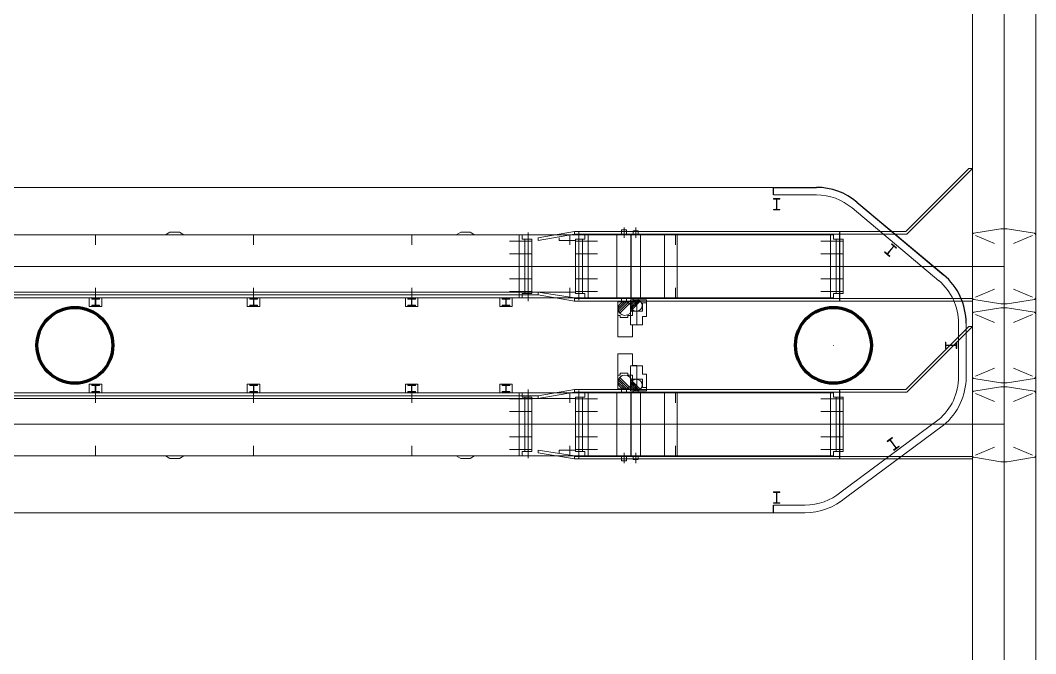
# Model space of a CAD drawing. Header units: metres. Extents: x 1807 to 3745, y 842 to 1968.
# Drawn here: x 3461.14 to 3477.2, y 1351.12 to 1361.15 of the extents above; entities that cross this region are included whole.
import ezdxf

# ---------------------------------------------------------------- set-up
doc = ezdxf.new("R2010")
doc.units = ezdxf.units.M
doc.header["$MEASUREMENT"] = 0
doc.layers.add('Level 1', color=7, linetype='Continuous', lineweight=0)

msp = doc.modelspace()

# ---------------------------------------------------------------- linework, layer by layer
at = {"layer": 'Level 1', "color": 7, "linetype": 'Continuous', "lineweight": 0}
for p, q in [((3476.2, 1267.909), (3476.2, 1392.8)), ((3477.2, 1267.909), (3477.2, 1392.8)), ((3475.143, 1357.8), (3476.143, 1358.8)), ((3475.16, 1357.76), (3476.2, 1358.8)), ((3476.143, 1358.8), (3476.2, 1358.8)), ((3473.73, 1358.5), (3448.37, 1358.5)), ((3473.73, 1358.38), (3473.05, 1358.38)), ((3475.668, 1357.022), (3474.296, 1358.174)), ((3474.296, 1358.174), (3474.296, 1358.174)), ((3475.746, 1357.114), (3474.373, 1358.266)), ((3473.953, 1357.75), (3448.147, 1357.75)), ((3462.328, 1357.75), (3462.328, 1357.59)), ((3463.503, 1357.79), (3463.434, 1357.75)), ((3463.503, 1357.79), (3463.653, 1357.79)), ((3463.723, 1357.75), (3463.653, 1357.79)), ((3464.828, 1357.75), (3464.828, 1357.59)), ((3467.328, 1357.75), (3467.328, 1357.59)), ((3468.103, 1357.79), (3468.034, 1357.75)), ((3468.103, 1357.79), (3468.253, 1357.79)), ((3468.323, 1357.75), (3468.253, 1357.79)), ((3469.078, 1357.75), (3469.028, 1357.75)), ((3469.078, 1357.68), (3469.078, 1357.75)), ((3469.328, 1357.7), (3469.903, 1357.8)), ((3469.903, 1357.76), (3469.328, 1357.66)), ((3469.328, 1357.66), (3469.328, 1357.7)), ((3469.659, 1357.7), (3469.659, 1357.66)), ((3469.828, 1357.75), (3469.828, 1357.59)), ((3474.1, 1357.8), (3469.903, 1357.8)), ((3469.903, 1357.76), (3469.903, 1357.8)), ((3474.1, 1357.76), (3469.903, 1357.76)), ((3470.068, 1357.75), (3470.118, 1357.75)), ((3470.069, 1357.68), (3470.069, 1357.75)), ((3470.788, 1357.76), (3470.588, 1357.76)), ((3470.648, 1357.83), (3470.648, 1357.76)), ((3470.728, 1357.83), (3470.648, 1357.83)), ((3470.728, 1357.83), (3470.728, 1357.76)), ((3470.947, 1357.76), (3470.797, 1357.76)), ((3470.912, 1357.81), (3470.832, 1357.81)), ((3470.832, 1357.81), (3470.832, 1357.76)), ((3470.912, 1357.81), (3470.912, 1357.76)), ((3471.5, 1357.59), (3471.5, 1357.75)), ((3474.003, 1357.75), (3473.953, 1357.75)), ((3474.003, 1357.68), (3474.003, 1357.75)), ((3474.1, 1357.8), (3474.82, 1357.8)), ((3474.1, 1356.7), (3474.1, 1357.8)), ((3474.1, 1357.76), (3474.82, 1357.76)), ((3474.82, 1357.8), (3475.143, 1357.8)), ((3474.82, 1357.76), (3475.16, 1357.76)), ((3476.2, 1357.749), (3476.2, 1356.751)), ((3476.65, 1357.845), (3476.221, 1357.773)), ((3476.25, 1357.738), (3476.55, 1357.611)), ((3476.75, 1357.845), (3476.65, 1357.845)), ((3476.75, 1357.845), (3477.179, 1357.773)), ((3477.15, 1357.738), (3476.85, 1357.611)), ((3477.2, 1357.749), (3477.2, 1356.751)), ((3477.2, 1357.749), (3477.2, 1356.751)), ((3469.228, 1357.65), (3468.878, 1357.65)), ((3469.228, 1357.68), (3469.078, 1357.68)), ((3469.228, 1356.82), (3469.228, 1357.68)), ((3469.918, 1357.66), (3469.659, 1357.66)), ((3469.919, 1357.68), (3469.919, 1356.82)), ((3469.919, 1357.68), (3470.069, 1357.68)), ((3469.919, 1357.65), (3470.269, 1357.65)), ((3474.153, 1357.65), (3473.803, 1357.65)), ((3474.153, 1357.68), (3474.003, 1357.68)), ((3474.153, 1356.82), (3474.153, 1357.68)), ((3469.228, 1357.45), (3468.878, 1357.45)), ((3469.919, 1357.45), (3470.269, 1357.45)), ((3474.153, 1357.45), (3473.803, 1357.45)), ((3469.228, 1357.25), (3468.878, 1357.25)), ((3469.919, 1357.25), (3470.269, 1357.25)), ((3474.153, 1357.25), (3473.803, 1357.25)), ((3474.821, 1357.251), (3474.819, 1357.249)), ((3474.821, 1357.249), (3474.819, 1357.251)), ((3476.701, 1357.251), (3476.699, 1357.249)), ((3476.701, 1357.249), (3476.699, 1357.251)), ((3476.699, 1357.251), (3476.701, 1357.249)), ((3476.701, 1357.251), (3476.699, 1357.249)), ((3469.228, 1357.05), (3468.878, 1357.05)), ((3469.919, 1357.05), (3470.269, 1357.05)), ((3474.153, 1357.05), (3473.803, 1357.05)), ((3462.328, 1356.91), (3462.328, 1356.75)), ((3464.828, 1356.91), (3464.828, 1356.75)), ((3467.328, 1356.91), (3467.328, 1356.75)), ((3469.828, 1356.91), (3469.828, 1356.75)), ((3471.5, 1356.75), (3471.5, 1356.91)), ((3475.666, 1357.024), (3475.668, 1357.022)), ((3476.25, 1356.762), (3476.55, 1356.889)), ((3477.15, 1356.762), (3476.85, 1356.889)), ((3473.953, 1356.75), (3449.589, 1356.75)), ((3469.918, 1356.84), (3450.328, 1356.84)), ((3469.328, 1356.8), (3450.328, 1356.8)), ((3462.228, 1356.616), (3462.228, 1356.75)), ((3462.228, 1356.75), (3462.428, 1356.75)), ((3462.268, 1356.74), (3462.388, 1356.74)), ((3462.268, 1356.74), (3462.268, 1356.73)), ((3462.268, 1356.73), (3462.323, 1356.73)), ((3462.288, 1356.75), (3462.288, 1356.74)), ((3462.323, 1356.73), (3462.323, 1356.636)), ((3462.333, 1356.73), (3462.388, 1356.73)), ((3462.333, 1356.73), (3462.333, 1356.636)), ((3462.368, 1356.75), (3462.368, 1356.74)), ((3462.388, 1356.74), (3462.388, 1356.73)), ((3462.428, 1356.616), (3462.428, 1356.75)), ((3464.728, 1356.616), (3464.728, 1356.75)), ((3464.728, 1356.75), (3464.928, 1356.75)), ((3464.768, 1356.74), (3464.888, 1356.74)), ((3464.768, 1356.74), (3464.768, 1356.73)), ((3464.768, 1356.73), (3464.823, 1356.73)), ((3464.788, 1356.75), (3464.788, 1356.74)), ((3464.823, 1356.73), (3464.823, 1356.636)), ((3464.833, 1356.73), (3464.888, 1356.73)), ((3464.833, 1356.73), (3464.833, 1356.636)), ((3464.868, 1356.75), (3464.868, 1356.74)), ((3464.888, 1356.74), (3464.888, 1356.73)), ((3464.928, 1356.616), (3464.928, 1356.75)), ((3467.228, 1356.616), (3467.228, 1356.75)), ((3467.228, 1356.75), (3467.428, 1356.75)), ((3467.268, 1356.74), (3467.388, 1356.74)), ((3467.268, 1356.74), (3467.268, 1356.73)), ((3467.268, 1356.73), (3467.323, 1356.73)), ((3467.288, 1356.75), (3467.288, 1356.74)), ((3467.323, 1356.73), (3467.323, 1356.636)), ((3467.333, 1356.73), (3467.388, 1356.73)), ((3467.333, 1356.73), (3467.333, 1356.636)), ((3467.368, 1356.75), (3467.368, 1356.74)), ((3467.388, 1356.74), (3467.388, 1356.73)), ((3467.428, 1356.616), (3467.428, 1356.75)), ((3468.72, 1356.616), (3468.72, 1356.75)), ((3468.72, 1356.75), (3468.92, 1356.75)), ((3468.76, 1356.74), (3468.88, 1356.74)), ((3468.76, 1356.74), (3468.76, 1356.73)), ((3468.76, 1356.73), (3468.815, 1356.73)), ((3468.78, 1356.75), (3468.78, 1356.74)), ((3468.815, 1356.73), (3468.815, 1356.636)), ((3468.825, 1356.73), (3468.88, 1356.73)), ((3468.825, 1356.73), (3468.825, 1356.636)), ((3468.86, 1356.75), (3468.86, 1356.74)), ((3469.228, 1356.85), (3468.878, 1356.85)), ((3468.88, 1356.74), (3468.88, 1356.73)), ((3468.92, 1356.616), (3468.92, 1356.75)), ((3469.078, 1356.75), (3469.028, 1356.75)), ((3469.228, 1356.82), (3469.078, 1356.82)), ((3469.078, 1356.82), (3469.078, 1356.75)), ((3469.328, 1356.8), (3469.328, 1356.84)), ((3469.328, 1356.84), (3469.903, 1356.75)), ((3469.903, 1356.7), (3469.328, 1356.8)), ((3469.903, 1356.7), (3469.903, 1356.75)), ((3474.1, 1356.74), (3469.903, 1356.74)), ((3469.919, 1356.85), (3470.269, 1356.85)), ((3469.919, 1356.82), (3470.069, 1356.82)), ((3470.068, 1356.75), (3470.118, 1356.75)), ((3470.069, 1356.82), (3470.069, 1356.75)), ((3470.788, 1356.74), (3470.588, 1356.74)), ((3470.648, 1356.74), (3470.648, 1356.69)), ((3470.728, 1356.74), (3470.728, 1356.69)), ((3470.947, 1356.74), (3470.797, 1356.74)), ((3470.832, 1356.74), (3470.832, 1356.72)), ((3470.912, 1356.74), (3470.912, 1356.72)), ((3474.153, 1356.85), (3473.803, 1356.85)), ((3474.003, 1356.75), (3473.953, 1356.75)), ((3474.153, 1356.82), (3474.003, 1356.82)), ((3474.003, 1356.82), (3474.003, 1356.75)), ((3474.1, 1356.74), (3474.82, 1356.74)), ((3474.82, 1356.74), (3476.2, 1356.74)), ((3462.228, 1356.616), (3462.428, 1356.616)), ((3462.268, 1356.636), (3462.268, 1356.626)), ((3462.268, 1356.636), (3462.323, 1356.636)), ((3462.268, 1356.626), (3462.388, 1356.626)), ((3462.333, 1356.636), (3462.388, 1356.636)), ((3462.388, 1356.636), (3462.388, 1356.626)), ((3464.728, 1356.616), (3464.928, 1356.616)), ((3464.768, 1356.636), (3464.768, 1356.626)), ((3464.768, 1356.636), (3464.823, 1356.636)), ((3464.768, 1356.626), (3464.888, 1356.626)), ((3464.833, 1356.636), (3464.888, 1356.636)), ((3464.888, 1356.636), (3464.888, 1356.626)), ((3467.228, 1356.616), (3467.428, 1356.616)), ((3467.268, 1356.636), (3467.268, 1356.626)), ((3467.268, 1356.636), (3467.323, 1356.636)), ((3467.268, 1356.626), (3467.388, 1356.626)), ((3467.333, 1356.636), (3467.388, 1356.636)), ((3467.388, 1356.636), (3467.388, 1356.626)), ((3468.72, 1356.616), (3468.92, 1356.616)), ((3468.76, 1356.636), (3468.76, 1356.626)), ((3468.76, 1356.636), (3468.815, 1356.636)), ((3468.76, 1356.626), (3468.88, 1356.626)), ((3468.825, 1356.636), (3468.88, 1356.636)), ((3468.88, 1356.636), (3468.88, 1356.626)), ((3474.1, 1356.7), (3469.903, 1356.7)), ((3470.592, 1356.69), (3470.592, 1356.472)), ((3470.592, 1356.69), (3470.892, 1356.69)), ((3470.593, 1356.587), (3470.696, 1356.69)), ((3470.596, 1356.554), (3470.728, 1356.687)), ((3470.606, 1356.529), (3470.754, 1356.677)), ((3470.62, 1356.508), (3470.774, 1356.663)), ((3470.792, 1356.72), (3470.792, 1356.538)), ((3470.792, 1356.72), (3471.042, 1356.72)), ((3470.792, 1356.634), (3470.879, 1356.72)), ((3470.795, 1356.607), (3470.905, 1356.717)), ((3470.803, 1356.586), (3470.927, 1356.709)), ((3470.815, 1356.568), (3470.944, 1356.697)), ((3470.82, 1356.63), (3470.892, 1356.63)), ((3470.82, 1356.63), (3470.82, 1356.472)), ((3470.892, 1356.69), (3470.892, 1356.63)), ((3470.982, 1356.67), (3471.042, 1356.67)), ((3470.982, 1356.67), (3470.982, 1356.538)), ((3471.042, 1356.72), (3471.042, 1356.67)), ((3474.1, 1356.7), (3474.82, 1356.7)), ((3474.82, 1356.7), (3476.2, 1356.7)), ((3476.65, 1356.655), (3476.221, 1356.727)), ((3476.65, 1356.595), (3476.221, 1356.523)), ((3476.75, 1356.655), (3476.65, 1356.655)), ((3476.75, 1356.595), (3476.65, 1356.595)), ((3476.699, 1356.626), (3476.701, 1356.624)), ((3476.701, 1356.626), (3476.699, 1356.624)), ((3476.75, 1356.655), (3477.179, 1356.727)), ((3476.75, 1356.595), (3477.179, 1356.523)), ((3470.592, 1356.472), (3470.628, 1356.472)), ((3470.628, 1356.472), (3470.628, 1356.442)), ((3470.628, 1356.442), (3470.749, 1356.442)), ((3470.748, 1356.472), (3470.748, 1356.442)), ((3470.748, 1356.472), (3470.82, 1356.472)), ((3470.792, 1356.538), (3470.982, 1356.538)), ((3476.2, 1356.499), (3476.2, 1355.501)), ((3476.25, 1356.488), (3476.55, 1356.361)), ((3477.15, 1356.488), (3476.85, 1356.361)), ((3477.2, 1356.499), (3477.2, 1355.501)), ((3477.2, 1356.499), (3477.2, 1355.501)), ((3475.143, 1355.3), (3476.143, 1356.3)), ((3475.16, 1355.26), (3476.2, 1356.3)), ((3475.98, 1355.5), (3475.98, 1356.35)), ((3476.1, 1355.5), (3476.1, 1356.35)), ((3476.1, 1355.5), (3476.1, 1356.35)), ((3476.143, 1356.3), (3476.2, 1356.3)), ((3473.999, 1356.001), (3474.001, 1355.999)), ((3473.999, 1355.999), (3474.001, 1356.001)), ((3476.699, 1356.001), (3476.701, 1355.999)), ((3476.701, 1356.001), (3476.699, 1355.999)), ((3476.25, 1355.512), (3476.55, 1355.639)), ((3477.15, 1355.512), (3476.85, 1355.639)), ((3470.592, 1355.528), (3470.628, 1355.528)), ((3470.592, 1355.31), (3470.592, 1355.528)), ((3470.596, 1355.446), (3470.728, 1355.313)), ((3470.606, 1355.471), (3470.754, 1355.323)), ((3470.62, 1355.492), (3470.774, 1355.338)), ((3470.628, 1355.558), (3470.749, 1355.558)), ((3470.628, 1355.528), (3470.628, 1355.558)), ((3470.748, 1355.528), (3470.748, 1355.558)), ((3470.748, 1355.528), (3470.82, 1355.528)), ((3470.792, 1355.462), (3470.982, 1355.462)), ((3470.792, 1355.28), (3470.792, 1355.462)), ((3470.82, 1355.37), (3470.82, 1355.528)), ((3470.982, 1355.33), (3470.982, 1355.462)), ((3476.65, 1355.405), (3476.221, 1355.477)), ((3476.75, 1355.405), (3477.179, 1355.477)), ((3462.228, 1355.384), (3462.228, 1355.25)), ((3462.228, 1355.384), (3462.428, 1355.384)), ((3462.268, 1355.374), (3462.388, 1355.374)), ((3462.268, 1355.364), (3462.268, 1355.374)), ((3462.268, 1355.364), (3462.323, 1355.364)), ((3462.323, 1355.27), (3462.323, 1355.364)), ((3462.333, 1355.364), (3462.388, 1355.364)), ((3462.333, 1355.27), (3462.333, 1355.364)), ((3462.388, 1355.364), (3462.388, 1355.374)), ((3462.428, 1355.384), (3462.428, 1355.25)), ((3464.728, 1355.384), (3464.728, 1355.25)), ((3464.728, 1355.384), (3464.928, 1355.384)), ((3464.768, 1355.374), (3464.888, 1355.374)), ((3464.768, 1355.364), (3464.768, 1355.374)), ((3464.768, 1355.364), (3464.823, 1355.364)), ((3464.823, 1355.27), (3464.823, 1355.364)), ((3464.833, 1355.364), (3464.888, 1355.364)), ((3464.833, 1355.27), (3464.833, 1355.364)), ((3464.888, 1355.364), (3464.888, 1355.374)), ((3464.928, 1355.384), (3464.928, 1355.25)), ((3467.228, 1355.384), (3467.228, 1355.25)), ((3467.228, 1355.384), (3467.428, 1355.384)), ((3467.268, 1355.374), (3467.388, 1355.374)), ((3467.268, 1355.364), (3467.268, 1355.374)), ((3467.268, 1355.364), (3467.323, 1355.364)), ((3467.323, 1355.27), (3467.323, 1355.364)), ((3467.333, 1355.364), (3467.388, 1355.364)), ((3467.333, 1355.27), (3467.333, 1355.364)), ((3467.388, 1355.364), (3467.388, 1355.374)), ((3467.428, 1355.384), (3467.428, 1355.25)), ((3468.72, 1355.384), (3468.72, 1355.25)), ((3468.72, 1355.384), (3468.92, 1355.384)), ((3468.76, 1355.374), (3468.88, 1355.374)), ((3468.76, 1355.364), (3468.76, 1355.374)), ((3468.76, 1355.364), (3468.815, 1355.364)), ((3468.815, 1355.27), (3468.815, 1355.364)), ((3468.825, 1355.364), (3468.88, 1355.364)), ((3468.825, 1355.27), (3468.825, 1355.364)), ((3468.88, 1355.364), (3468.88, 1355.374)), ((3468.92, 1355.384), (3468.92, 1355.25)), ((3469.328, 1355.2), (3469.903, 1355.3)), ((3474.1, 1355.3), (3469.903, 1355.3)), ((3469.903, 1355.26), (3469.903, 1355.3)), ((3470.592, 1355.31), (3470.892, 1355.31)), ((3470.593, 1355.413), (3470.696, 1355.31)), ((3470.648, 1355.26), (3470.648, 1355.31)), ((3470.728, 1355.26), (3470.728, 1355.31)), ((3470.792, 1355.367), (3470.879, 1355.28)), ((3470.795, 1355.393), (3470.905, 1355.283)), ((3470.803, 1355.415), (3470.927, 1355.291)), ((3470.815, 1355.432), (3470.944, 1355.303)), ((3470.82, 1355.37), (3470.892, 1355.37)), ((3470.892, 1355.31), (3470.892, 1355.37)), ((3470.982, 1355.33), (3471.042, 1355.33)), ((3471.042, 1355.28), (3471.042, 1355.33)), ((3474.1, 1355.3), (3474.82, 1355.3)), ((3474.1, 1354.2), (3474.1, 1355.3)), ((3474.82, 1355.3), (3475.143, 1355.3)), ((3476.65, 1355.345), (3476.221, 1355.273)), ((3476.75, 1355.405), (3476.65, 1355.405)), ((3476.75, 1355.345), (3476.65, 1355.345)), ((3476.699, 1355.376), (3476.701, 1355.374)), ((3476.701, 1355.376), (3476.699, 1355.374)), ((3476.75, 1355.345), (3477.179, 1355.273)), ((3473.953, 1355.25), (3448.147, 1355.25)), ((3469.328, 1355.2), (3450.328, 1355.2)), ((3469.918, 1355.16), (3450.328, 1355.16)), ((3462.228, 1355.25), (3462.428, 1355.25)), ((3462.268, 1355.27), (3462.323, 1355.27)), ((3462.268, 1355.26), (3462.268, 1355.27)), ((3462.268, 1355.26), (3462.388, 1355.26)), ((3462.288, 1355.25), (3462.288, 1355.26)), ((3462.328, 1355.09), (3462.328, 1355.25)), ((3462.333, 1355.27), (3462.388, 1355.27)), ((3462.368, 1355.25), (3462.368, 1355.26)), ((3462.388, 1355.26), (3462.388, 1355.27)), ((3464.728, 1355.25), (3464.928, 1355.25)), ((3464.768, 1355.27), (3464.823, 1355.27)), ((3464.768, 1355.26), (3464.768, 1355.27)), ((3464.768, 1355.26), (3464.888, 1355.26)), ((3464.788, 1355.25), (3464.788, 1355.26)), ((3464.828, 1355.09), (3464.828, 1355.25)), ((3464.833, 1355.27), (3464.888, 1355.27)), ((3464.868, 1355.25), (3464.868, 1355.26)), ((3464.888, 1355.26), (3464.888, 1355.27)), ((3467.228, 1355.25), (3467.428, 1355.25)), ((3467.268, 1355.27), (3467.323, 1355.27)), ((3467.268, 1355.26), (3467.268, 1355.27)), ((3467.268, 1355.26), (3467.388, 1355.26)), ((3467.288, 1355.25), (3467.288, 1355.26)), ((3467.328, 1355.09), (3467.328, 1355.25)), ((3467.333, 1355.27), (3467.388, 1355.27)), ((3467.368, 1355.25), (3467.368, 1355.26)), ((3467.388, 1355.26), (3467.388, 1355.27)), ((3468.72, 1355.25), (3468.92, 1355.25)), ((3468.76, 1355.27), (3468.815, 1355.27)), ((3468.76, 1355.26), (3468.76, 1355.27)), ((3468.76, 1355.26), (3468.88, 1355.26)), ((3468.78, 1355.25), (3468.78, 1355.26)), ((3468.825, 1355.27), (3468.88, 1355.27)), ((3468.86, 1355.25), (3468.86, 1355.26)), ((3469.228, 1355.15), (3468.878, 1355.15)), ((3468.88, 1355.26), (3468.88, 1355.27)), ((3469.078, 1355.25), (3469.028, 1355.25)), ((3469.078, 1355.18), (3469.078, 1355.25)), ((3469.228, 1355.18), (3469.078, 1355.18)), ((3469.228, 1355.18), (3469.228, 1354.32)), ((3469.903, 1355.26), (3469.328, 1355.16)), ((3469.328, 1355.16), (3469.328, 1355.2)), ((3469.828, 1355.09), (3469.828, 1355.25)), ((3474.1, 1355.26), (3469.903, 1355.26)), ((3469.919, 1354.32), (3469.919, 1355.18)), ((3469.919, 1355.18), (3470.069, 1355.18)), ((3469.919, 1355.15), (3470.269, 1355.15)), ((3470.068, 1355.25), (3470.118, 1355.25)), ((3470.069, 1355.18), (3470.069, 1355.25)), ((3470.788, 1355.26), (3470.588, 1355.26)), ((3470.792, 1355.28), (3471.042, 1355.28)), ((3470.947, 1355.26), (3470.797, 1355.26)), ((3470.832, 1355.26), (3470.832, 1355.28)), ((3470.912, 1355.26), (3470.912, 1355.28)), ((3471.5, 1355.09), (3471.5, 1355.25)), ((3474.153, 1355.15), (3473.803, 1355.15)), ((3474.003, 1355.25), (3473.953, 1355.25)), ((3474.003, 1355.18), (3474.003, 1355.25)), ((3474.153, 1355.18), (3474.003, 1355.18)), ((3474.1, 1355.26), (3474.82, 1355.26)), ((3474.153, 1355.18), (3474.153, 1354.32)), ((3474.82, 1355.26), (3475.16, 1355.26)), ((3476.2, 1355.249), (3476.2, 1354.251)), ((3476.25, 1355.238), (3476.55, 1355.111)), ((3477.15, 1355.238), (3476.85, 1355.111)), ((3477.2, 1355.249), (3477.2, 1354.251)), ((3477.2, 1355.249), (3477.2, 1354.251)), ((3469.228, 1354.95), (3468.878, 1354.95)), ((3469.919, 1354.95), (3470.269, 1354.95)), ((3474.153, 1354.95), (3473.803, 1354.95)), ((3474.121, 1353.68), (3475.671, 1354.83)), ((3475.671, 1354.83), (3475.666, 1354.826)), ((3469.228, 1354.75), (3468.878, 1354.75)), ((3469.919, 1354.75), (3470.269, 1354.75)), ((3474.153, 1354.75), (3473.803, 1354.75)), ((3474.193, 1353.584), (3475.743, 1354.734)), ((3474.193, 1353.584), (3475.743, 1354.734)), ((3474.821, 1354.751), (3474.819, 1354.749)), ((3474.821, 1354.749), (3474.819, 1354.751)), ((3476.701, 1354.751), (3476.699, 1354.749)), ((3476.701, 1354.749), (3476.699, 1354.751)), ((3476.699, 1354.751), (3476.701, 1354.749)), ((3476.701, 1354.751), (3476.699, 1354.749)), ((3469.228, 1354.55), (3468.878, 1354.55)), ((3469.919, 1354.55), (3470.269, 1354.55)), ((3474.153, 1354.55), (3473.803, 1354.55)), ((3462.328, 1354.25), (3462.328, 1354.41)), ((3464.828, 1354.25), (3464.828, 1354.41)), ((3467.328, 1354.25), (3467.328, 1354.41)), ((3469.228, 1354.35), (3468.878, 1354.35)), ((3469.228, 1354.32), (3469.078, 1354.32)), ((3469.078, 1354.32), (3469.078, 1354.25)), ((3469.328, 1354.3), (3469.328, 1354.34)), ((3469.328, 1354.34), (3469.903, 1354.25)), ((3469.659, 1354.3), (3469.659, 1354.34)), ((3469.918, 1354.34), (3469.659, 1354.34)), ((3469.828, 1354.25), (3469.828, 1354.41)), ((3469.919, 1354.35), (3470.269, 1354.35)), ((3469.919, 1354.32), (3470.069, 1354.32)), ((3470.069, 1354.32), (3470.069, 1354.25)), ((3471.5, 1354.25), (3471.5, 1354.41)), ((3474.153, 1354.35), (3473.803, 1354.35)), ((3474.153, 1354.32), (3474.003, 1354.32)), ((3474.003, 1354.32), (3474.003, 1354.25)), ((3476.25, 1354.262), (3476.55, 1354.389)), ((3477.15, 1354.262), (3476.85, 1354.389)), ((3473.953, 1354.25), (3448.147, 1354.25)), ((3463.503, 1354.21), (3463.434, 1354.25)), ((3463.503, 1354.21), (3463.653, 1354.21)), ((3463.723, 1354.25), (3463.653, 1354.21)), ((3468.103, 1354.21), (3468.034, 1354.25)), ((3468.103, 1354.21), (3468.253, 1354.21)), ((3468.323, 1354.25), (3468.253, 1354.21)), ((3469.078, 1354.25), (3469.028, 1354.25)), ((3469.903, 1354.2), (3469.328, 1354.3)), ((3469.903, 1354.2), (3469.903, 1354.25)), ((3474.1, 1354.24), (3469.903, 1354.24)), ((3474.1, 1354.2), (3469.903, 1354.2)), ((3470.068, 1354.25), (3470.118, 1354.25)), ((3470.788, 1354.24), (3470.588, 1354.24)), ((3470.648, 1354.17), (3470.648, 1354.24)), ((3470.728, 1354.17), (3470.648, 1354.17)), ((3470.728, 1354.17), (3470.728, 1354.24)), ((3470.947, 1354.24), (3470.797, 1354.24)), ((3470.832, 1354.19), (3470.832, 1354.24)), ((3470.912, 1354.19), (3470.832, 1354.19)), ((3470.912, 1354.19), (3470.912, 1354.24)), ((3474.003, 1354.25), (3473.953, 1354.25)), ((3474.1, 1354.24), (3474.82, 1354.24)), ((3474.1, 1354.2), (3474.82, 1354.2)), ((3474.82, 1354.24), (3476.2, 1354.24)), ((3474.82, 1354.2), (3476.2, 1354.2)), ((3476.65, 1354.155), (3476.221, 1354.227)), ((3476.75, 1354.155), (3477.179, 1354.227)), ((3476.75, 1354.155), (3476.65, 1354.155)), ((3476.699, 1354.126), (3476.701, 1354.124)), ((3476.701, 1354.126), (3476.699, 1354.124)), ((3474.116, 1353.676), (3474.121, 1353.68)), ((3473.05, 1353.47), (3473.55, 1353.47)), ((3448.549, 1353.35), (3473.55, 1353.35)), ((3473.05, 1353.35), (3473.55, 1353.35))]:
    msp.add_line(p, q, dxfattribs=at)
at = {"layer": 'Level 1', "color": 7, "linetype": 'Continuous', "lineweight": 0, "ltscale": 4}
for p, q in [((3476.7, 1267.909), (3476.7, 1392.8)), ((3470.688, 1357.7), (3470.688, 1357.864)), ((3470.872, 1357.7), (3470.872, 1357.864)), ((3469.028, 1356.75), (3469.028, 1357.75)), ((3469.173, 1356.7), (3469.173, 1357.785)), ((3469.974, 1357.8), (3469.974, 1356.715)), ((3470.119, 1357.75), (3470.119, 1356.75)), ((3470.575, 1357.75), (3470.575, 1356.75)), ((3470.797, 1357.75), (3470.797, 1356.75)), ((3470.801, 1357.75), (3470.801, 1356.75)), ((3470.947, 1357.75), (3470.947, 1356.75)), ((3471.328, 1356.75), (3471.328, 1357.75)), ((3471.528, 1356.75), (3471.528, 1357.75)), ((3473.953, 1356.75), (3473.953, 1357.75)), ((3474.098, 1356.7), (3474.098, 1357.785)), ((3469.118, 1356.82), (3469.118, 1357.68)), ((3470.029, 1357.68), (3470.029, 1356.82)), ((3474.043, 1356.82), (3474.043, 1357.68)), ((3447.28, 1357.25), (3474.82, 1357.25)), ((3476.7, 1357.25), (3474.82, 1357.25)), ((3470.892, 1356.63), (3470.892, 1356.322)), ((3471.042, 1356.67), (3471.042, 1356.458)), ((3470.592, 1356.134), (3470.592, 1356.472)), ((3470.792, 1356.326), (3470.792, 1356.538)), ((3470.982, 1356.458), (3470.982, 1356.326)), ((3470.982, 1356.458), (3471.042, 1356.458)), ((3470.982, 1356.326), (3470.792, 1356.326)), ((3470.82, 1356.322), (3470.892, 1356.322)), ((3470.82, 1356.322), (3470.82, 1356.134)), ((3470.82, 1356.134), (3470.592, 1356.134)), ((3470.592, 1355.866), (3470.592, 1355.528)), ((3470.82, 1355.866), (3470.592, 1355.866)), ((3470.82, 1355.678), (3470.82, 1355.866)), ((3470.792, 1355.674), (3470.792, 1355.462)), ((3470.982, 1355.674), (3470.792, 1355.674)), ((3470.82, 1355.678), (3470.892, 1355.678)), ((3470.892, 1355.37), (3470.892, 1355.678)), ((3470.982, 1355.542), (3470.982, 1355.674)), ((3470.982, 1355.542), (3471.042, 1355.542)), ((3471.042, 1355.33), (3471.042, 1355.542)), ((3469.173, 1355.3), (3469.173, 1354.215)), ((3469.974, 1354.2), (3469.974, 1355.285)), ((3474.098, 1355.3), (3474.098, 1354.215)), ((3469.028, 1355.25), (3469.028, 1354.25)), ((3469.118, 1355.18), (3469.118, 1354.32)), ((3470.029, 1354.32), (3470.029, 1355.18)), ((3470.119, 1354.25), (3470.119, 1355.25)), ((3470.575, 1354.25), (3470.575, 1355.25)), ((3470.797, 1354.25), (3470.797, 1355.25)), ((3470.801, 1354.25), (3470.801, 1355.25)), ((3470.947, 1354.25), (3470.947, 1355.25)), ((3471.328, 1354.25), (3471.328, 1355.25)), ((3471.528, 1354.25), (3471.528, 1355.25)), ((3473.953, 1355.25), (3473.953, 1354.25)), ((3474.043, 1355.18), (3474.043, 1354.32)), ((3447.28, 1354.75), (3474.82, 1354.75)), ((3476.7, 1354.75), (3474.82, 1354.75)), ((3470.688, 1354.3), (3470.688, 1354.136)), ((3470.872, 1354.3), (3470.872, 1354.136))]:
    msp.add_line(p, q, dxfattribs=at)
at = {"layer": 'Level 1', "color": 7, "linetype": 'Continuous', "lineweight": 30}
for p, q in [((3473.05, 1358.38), (3473.05, 1358.5)), ((3473.05, 1358.5), (3473.73, 1358.5)), ((3474.373, 1358.266), (3475.743, 1357.116)), ((3473.05, 1353.35), (3473.05, 1353.47))]:
    msp.add_line(p, q, dxfattribs=at)
at = {"layer": 'Level 1', "color": 7, "linetype": 'Continuous', "lineweight": 13}
for p, q in [((3473.151, 1358.322), (3473.05, 1358.322)), ((3473.05, 1358.322), (3473.05, 1358.314)), ((3473.05, 1358.314), (3473.091, 1358.314)), ((3473.098, 1358.307), (3473.098, 1358.16)), ((3473.103, 1358.16), (3473.103, 1358.307)), ((3473.111, 1358.314), (3473.151, 1358.314)), ((3473.151, 1358.314), (3473.151, 1358.322)), ((3473.091, 1358.152), (3473.05, 1358.152)), ((3473.05, 1358.152), (3473.05, 1358.144)), ((3473.05, 1358.144), (3473.151, 1358.144)), ((3473.151, 1358.152), (3473.111, 1358.152)), ((3473.151, 1358.144), (3473.151, 1358.152)), ((3474.855, 1357.453), (3474.95, 1357.566)), ((3474.953, 1357.563), (3474.859, 1357.45)), ((3474.917, 1357.603), (3474.923, 1357.609)), ((3474.949, 1357.576), (3474.917, 1357.603)), ((3474.923, 1357.609), (3475, 1357.543)), ((3474.995, 1357.537), (3474.964, 1357.564)), ((3475, 1357.543), (3474.995, 1357.537)), ((3474.808, 1357.472), (3474.813, 1357.479)), ((3474.886, 1357.407), (3474.808, 1357.472)), ((3474.813, 1357.479), (3474.845, 1357.452)), ((3474.86, 1357.439), (3474.891, 1357.413)), ((3474.891, 1357.413), (3474.886, 1357.407)), ((3475.78, 1356.051), (3475.772, 1356.051)), ((3475.772, 1356.051), (3475.772, 1355.949)), ((3475.772, 1355.949), (3475.78, 1355.949)), ((3475.78, 1356.01), (3475.78, 1356.051)), ((3475.78, 1355.949), (3475.78, 1355.99)), ((3475.934, 1356.002), (3475.788, 1356.002)), ((3475.788, 1355.998), (3475.934, 1355.998)), ((3475.95, 1356.051), (3475.942, 1356.051)), ((3475.942, 1356.051), (3475.942, 1356.01)), ((3475.942, 1355.99), (3475.942, 1355.949)), ((3475.942, 1355.949), (3475.95, 1355.949)), ((3475.95, 1355.949), (3475.95, 1356.051)), ((3474.932, 1354.54), (3474.85, 1354.48)), ((3474.85, 1354.48), (3474.855, 1354.474)), ((3474.855, 1354.474), (3474.888, 1354.498)), ((3474.898, 1354.496), (3474.986, 1354.378)), ((3474.99, 1354.381), (3474.902, 1354.499)), ((3474.904, 1354.51), (3474.936, 1354.534)), ((3474.936, 1354.534), (3474.932, 1354.54)), ((3474.984, 1354.368), (3474.951, 1354.343)), ((3474.951, 1354.343), (3474.956, 1354.337)), ((3474.956, 1354.337), (3475.038, 1354.398)), ((3475.033, 1354.404), (3475, 1354.38)), ((3475.038, 1354.398), (3475.033, 1354.404)), ((3473.151, 1353.678), (3473.05, 1353.678)), ((3473.05, 1353.678), (3473.05, 1353.67)), ((3473.151, 1353.67), (3473.151, 1353.678)), ((3473.05, 1353.67), (3473.091, 1353.67)), ((3473.098, 1353.662), (3473.098, 1353.515)), ((3473.103, 1353.515), (3473.103, 1353.662)), ((3473.11, 1353.67), (3473.151, 1353.67)), ((3473.091, 1353.508), (3473.05, 1353.508)), ((3473.05, 1353.508), (3473.05, 1353.5)), ((3473.05, 1353.5), (3473.151, 1353.5)), ((3473.151, 1353.508), (3473.11, 1353.508)), ((3473.151, 1353.5), (3473.151, 1353.508))]:
    msp.add_line(p, q, dxfattribs=at)
at = {"layer": 'Level 1', "color": 7, "linetype": 'Continuous', "lineweight": 70}
for centre in [(3462, 1356), (3474, 1356)]:
    msp.add_circle(centre, 0.6, dxfattribs=at)
at = {"layer": 'Level 1', "color": 7, "linetype": 'Continuous', "lineweight": 0}
for centre, radius in [((3470.702, 1356.581), 0.109), ((3470.883, 1356.629), 0.091), ((3470.702, 1355.419), 0.109), ((3470.883, 1355.371), 0.091)]:
    msp.add_circle(centre, radius, dxfattribs=at)
for centre, radius, start, end in [((3473.73, 1357.5), 1, 49.9894, 90), ((3473.73, 1357.5), 0.88, 49.9894, 90), ((3476.225, 1357.749), 0.025, 99.4624, 180), ((3477.175, 1357.749), 0.025, 360, 80.5376), ((3475.1, 1356.35), 1, 360, 49.9894), ((3475.1, 1356.35), 0.88, 360, 49.9894), ((3476.225, 1356.751), 0.025, 180, 260.5378), ((3477.175, 1356.751), 0.025, 279.4622, 360), ((3476.225, 1356.499), 0.025, 99.4624, 180), ((3477.175, 1356.499), 0.025, 360, 80.5376), ((3475.1, 1355.5), 0.88, 310.0106, 360), ((3475.1, 1355.5), 1, 310.0106, 360), ((3475.1, 1355.5), 1, 310.0106, 360), ((3476.225, 1355.501), 0.025, 180, 260.5378), ((3477.175, 1355.501), 0.025, 279.4622, 360), ((3476.225, 1355.249), 0.025, 99.4624, 180), ((3477.175, 1355.249), 0.025, 360, 80.5376), ((3476.225, 1354.251), 0.025, 180, 260.5378), ((3477.175, 1354.251), 0.025, 279.4622, 360), ((3473.55, 1354.35), 0.88, 270, 310.0106), ((3473.55, 1354.35), 1, 270, 310.0106), ((3473.55, 1354.35), 1, 270, 310.0106)]:
    msp.add_arc(centre, radius, start, end, dxfattribs=at)
at = {"layer": 'Level 1', "color": 7, "linetype": 'Continuous', "lineweight": 30}
for centre, start, end in [((3473.73, 1357.5), 49.9904, 89.9997), ((3475.1, 1356.35), 0.0008, 49.9895)]:
    msp.add_arc(centre, 1, start, end, dxfattribs=at)
at = {"layer": 'Level 1', "color": 7, "linetype": 'Continuous', "lineweight": 13}
for centre, start, end in [((3473.091, 1358.307), 0, 90), ((3473.111, 1358.307), 90, 180), ((3473.091, 1358.16), 270, 0), ((3473.111, 1358.16), 180, 270), ((3474.944, 1357.571), 320, 50), ((3474.959, 1357.558), 50, 140), ((3474.85, 1357.458), 230, 320), ((3474.865, 1357.445), 140, 230), ((3475.788, 1356.01), 180, 270), ((3475.788, 1355.99), 90, 180), ((3475.934, 1356.01), 270, 0), ((3475.934, 1355.99), 0, 90), ((3474.892, 1354.492), 36.6, 126.6), ((3474.908, 1354.504), 126.6, 216.6), ((3474.98, 1354.374), 306.6, 36.6), ((3474.996, 1354.386), 216.6, 306.6), ((3473.091, 1353.662), 0, 90), ((3473.091, 1353.515), 270, 0), ((3473.11, 1353.662), 90, 180), ((3473.11, 1353.515), 180, 270)]:
    msp.add_arc(centre, 0.0076, start, end, dxfattribs=at)

doc.saveas('drawing.dxf')
